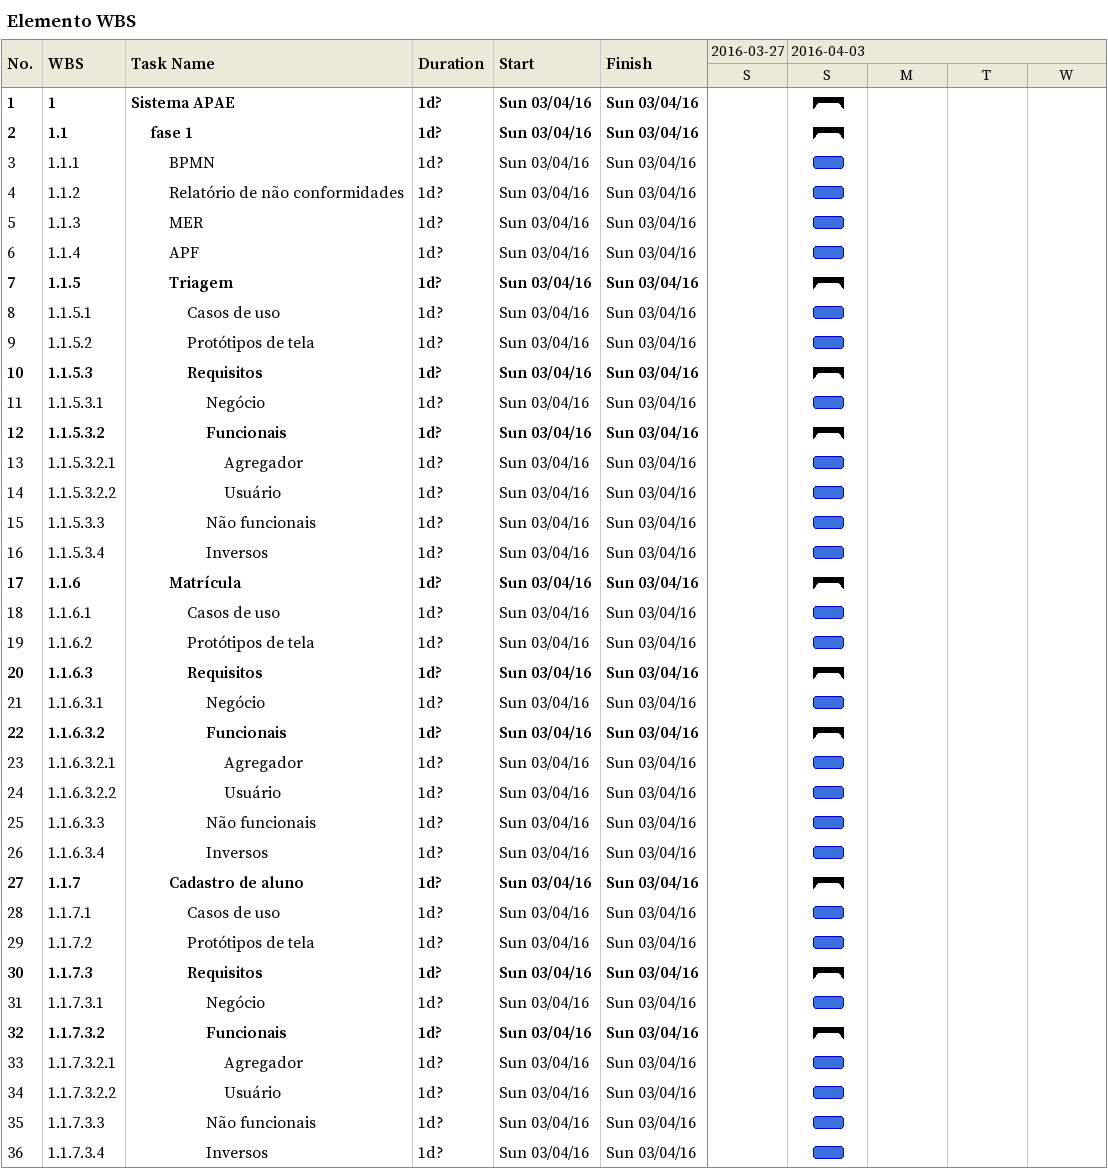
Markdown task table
Elemento WBS

| ID | WBS | Task | Duration | Start | Finish |
|---|---|---|---|---|---|
| 1 | 1 | **Sistema APAE** | 1d? | 2016-04-03 | 2016-04-03 |
| 2 | 1.1 | **fase 1** | 1d? | 2016-04-03 | 2016-04-03 |
| 3 | 1.1.1 | BPMN | 1d? | 2016-04-03 | 2016-04-03 |
| 4 | 1.1.2 | Relatório de não conformidades | 1d? | 2016-04-03 | 2016-04-03 |
| 5 | 1.1.3 | MER | 1d? | 2016-04-03 | 2016-04-03 |
| 6 | 1.1.4 | APF | 1d? | 2016-04-03 | 2016-04-03 |
| 7 | 1.1.5 | **Triagem** | 1d? | 2016-04-03 | 2016-04-03 |
| 8 | 1.1.5.1 | Casos de uso | 1d? | 2016-04-03 | 2016-04-03 |
| 9 | 1.1.5.2 | Protótipos de tela | 1d? | 2016-04-03 | 2016-04-03 |
| 10 | 1.1.5.3 | **Requisitos** | 1d? | 2016-04-03 | 2016-04-03 |
| 11 | 1.1.5.3.1 | Negócio | 1d? | 2016-04-03 | 2016-04-03 |
| 12 | 1.1.5.3.2 | **Funcionais** | 1d? | 2016-04-03 | 2016-04-03 |
| 13 | 1.1.5.3.2.1 | Agregador | 1d? | 2016-04-03 | 2016-04-03 |
| 14 | 1.1.5.3.2.2 | Usuário | 1d? | 2016-04-03 | 2016-04-03 |
| 15 | 1.1.5.3.3 | Não funcionais | 1d? | 2016-04-03 | 2016-04-03 |
| 16 | 1.1.5.3.4 | Inversos | 1d? | 2016-04-03 | 2016-04-03 |
| 17 | 1.1.6 | **Matrícula** | 1d? | 2016-04-03 | 2016-04-03 |
| 18 | 1.1.6.1 | Casos de uso | 1d? | 2016-04-03 | 2016-04-03 |
| 19 | 1.1.6.2 | Protótipos de tela | 1d? | 2016-04-03 | 2016-04-03 |
| 20 | 1.1.6.3 | **Requisitos** | 1d? | 2016-04-03 | 2016-04-03 |
| 21 | 1.1.6.3.1 | Negócio | 1d? | 2016-04-03 | 2016-04-03 |
| 22 | 1.1.6.3.2 | **Funcionais** | 1d? | 2016-04-03 | 2016-04-03 |
| 23 | 1.1.6.3.2.1 | Agregador | 1d? | 2016-04-03 | 2016-04-03 |
| 24 | 1.1.6.3.2.2 | Usuário | 1d? | 2016-04-03 | 2016-04-03 |
| 25 | 1.1.6.3.3 | Não funcionais | 1d? | 2016-04-03 | 2016-04-03 |
| 26 | 1.1.6.3.4 | Inversos | 1d? | 2016-04-03 | 2016-04-03 |
| 27 | 1.1.7 | **Cadastro de aluno** | 1d? | 2016-04-03 | 2016-04-03 |
| 28 | 1.1.7.1 | Casos de uso | 1d? | 2016-04-03 | 2016-04-03 |
| 29 | 1.1.7.2 | Protótipos de tela | 1d? | 2016-04-03 | 2016-04-03 |
| 30 | 1.1.7.3 | **Requisitos** | 1d? | 2016-04-03 | 2016-04-03 |
| 31 | 1.1.7.3.1 | Negócio | 1d? | 2016-04-03 | 2016-04-03 |
| 32 | 1.1.7.3.2 | **Funcionais** | 1d? | 2016-04-03 | 2016-04-03 |
| 33 | 1.1.7.3.2.1 | Agregador | 1d? | 2016-04-03 | 2016-04-03 |
| 34 | 1.1.7.3.2.2 | Usuário | 1d? | 2016-04-03 | 2016-04-03 |
| 35 | 1.1.7.3.3 | Não funcionais | 1d? | 2016-04-03 | 2016-04-03 |
| 36 | 1.1.7.3.4 | Inversos | 1d? | 2016-04-03 | 2016-04-03 |
